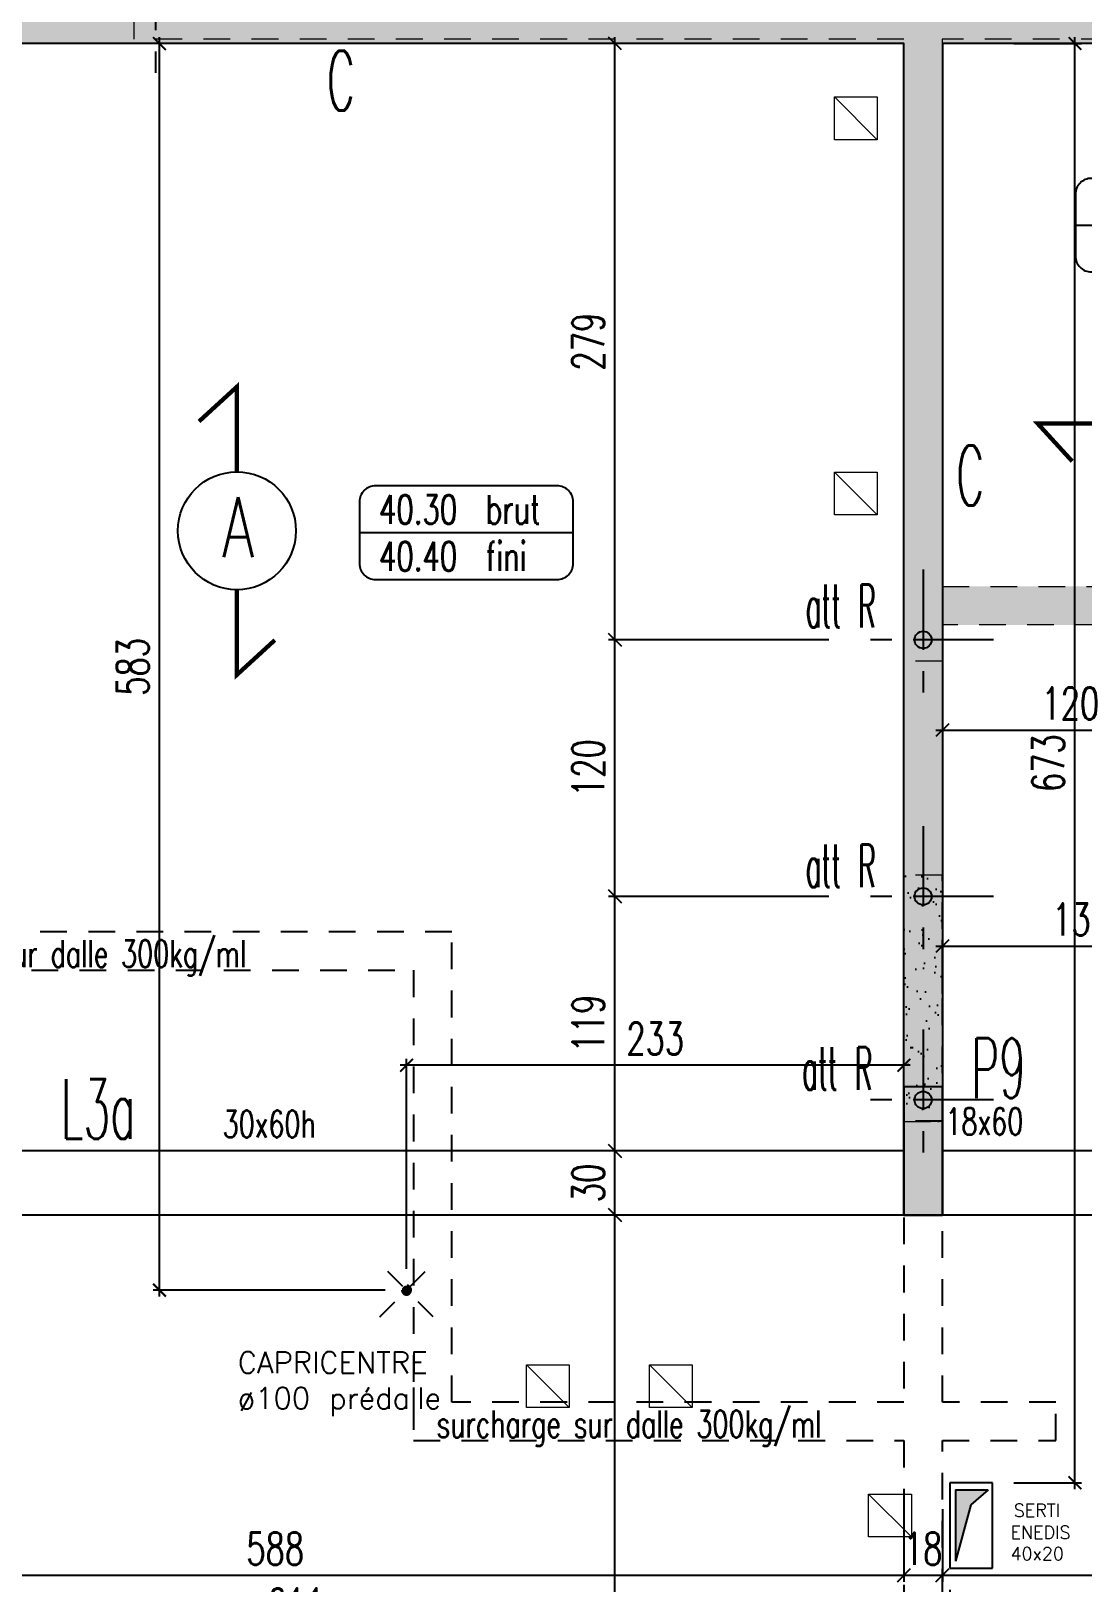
# Model space of a CAD drawing. Extents: x 308 to 787, y -199 to -146.
# Drawn here: x 383.97 to 388.89, y -172.26 to -165 of the extents above; entities that cross this region are included whole.
import ezdxf
from ezdxf.enums import TextEntityAlignment as Align

# ---------------------------------------------------------------- set-up
doc = ezdxf.new("R2010")
doc.units = 0
doc.header["$LTSCALE"] = 0.5
doc.header["$MEASUREMENT"] = 0
for name, pattern in [('AXES2', [1.125, 0.75, -0.125, 0.125, -0.125]), ('CACHE', [0.375, 0.25, -0.125]), ('CONTINU', [0]), ('DISCONTINU2', [0.375, 0.25, -0.125])]:
    doc.linetypes.add(name, pattern=pattern)
doc.layers.get('0').update_dxf_attribs({"linetype": 'CONTINUOUS'})
doc.layers.get('DEFPOINTS').update_dxf_attribs({"linetype": 'CONTINUOUS'})
doc.layers.add('00 - RESERVATIONS SPEC Plombier', color=90, linetype='CONTINUOUS', lineweight=20)
for name, color, linetype in [('_ SERTI RESERVATION', 210, 'CACHE'), ('AXES', 6, 'AXES2'), ('COTATION', 7, 'CONTINUOUS'), ('ELFOATTR', 7, 'CONTINUOUS'), ('HABILLAGE', 7, 'CONTINUOUS'), ('MURS', 3, 'CONTINUOUS'), ('PLANCHER', 7, 'CONTINUOUS'), ('POCHAGE', 254, 'CONTINUOUS'), ('POTEAUX', 1, 'CONTINUOUS'), ('POUTRES', 2, 'CONTINUOUS'), ('RAID', 1, 'CONTINUOUS'), ('RDC', 7, 'DISCONTINU2'), ('REPERAGE', 4, 'CONTINUOUS'), ('REPERE-CHAI', 4, 'CONTINUOUS'), ('REPERE-POT', 4, 'CONTINUOUS'), ('REPERE-POUT', 4, 'CONTINUOUS'), ('REPERE-RAID', 4, 'CONTINUOUS'), ('TPFI cloisonsSAAD', 4, 'CONTINUOUS')]:
    doc.layers.add(name, color=color, linetype=linetype)
doc.styles.add('ROMANS8', font='romans.shx', dxfattribs={"width": 0.7})
doc.styles.get("Standard").update_dxf_attribs({"font": 'txt.shx'})
doc.dimstyles.new('COT50 cm', dxfattribs={"dimtxt": 0.15, "dimasz": 0.06, "dimexe": 0.03, "dimexo": 0.1, "dimgap": 0.05, "dimtad": 1, "dimdec": 0, "dimlfac": 100, "dimzin": 0, "dimdsep": 46, "dimtxsty": 'ROMANS8', "dimblk1": 'OBLIQUE', "dimblk2": 'OBLIQUE', "dimsah": 1, "dimcen": 0.03, "dimdle": 0.03, "dimclrt": 1, "dimadec": 0, "dimazin": 0, "dimtfac": 1, "dimtdec": 0, "dimtmove": 0, "dimatfit": 3, "dimfxl": 0, "dimtolj": 1, "dimtzin": 0, "dimlwd": -1, "dimlwe": -1, "dimarcsym": 0})
pattern_1 = [(37.5, (-513.79323, 160.44126), (-0.004409535, 0.134877664), [0, -0.1064, 0, -0.119, 0, -0.11375]), (7.5, (-513.79323, 160.44126), (0.12388437, 0.197550225), [0, -0.0574, 0, -0.0959, 0, -0.03675]), (327.5, (-513.87933, 160.44126), (0.21798993, 0.000396134), [0, -0.035, 0, -0.126, 0, -0.1645]), (317.5, (-513.87933, 160.44126), (0.21042886, 0.06143729), [0, -0.0175, 0, -0.0826, 0, -0.0945])]

# ---------------------------------------------------------------- blocks, each defined once
blk = doc.blocks.new('139')
at = {"layer": 'HABILLAGE', "color": 7}
blk.add_line((-0.6648, 0), (0.6648, 0), dxfattribs=at)
at = {"layer": 'HABILLAGE'}
blk.add_lwpolyline([(-0.5648, -0.291), (0.5648, -0.291, 0.414214), (0.6648, -0.191), (0.6648, 0.191, 0.414214), (0.5648, 0.291), (-0.5648, 0.291, 0.414214), (-0.6648, 0.191), (-0.6648, -0.191, 0.414214)], format="xyb", close=True, dxfattribs=at)
at = {"layer": 'HABILLAGE', "color": 1, "width": 0.7}
for s, p in [('brut', (0.1215, 0.054)), ('fini', (0.1215, -0.237))]:
    blk.add_text(s, height=0.18, dxfattribs=at).set_placement(p)
for tag, p in [('NIVBRUT', (-0.5425, 0.054)), ('NIVFINI', (-0.5425, -0.237))]:
    blk.add_attdef(tag, p, '', height=0.18, dxfattribs=at)
blk = doc.blocks.new('_Oblique')
at = {"layer": 'COTATION', "color": 0, "lineweight": -2}
blk.add_line((-0.5, -0.5), (0.5, 0.5), dxfattribs=at)
blk = doc.blocks.new('*D356')
at = {"layer": 'COTATION', "color": 0, "transparency": 16777216}
for p, q in [((386.7018, -176.7613), (386.7018, -170.5111)), ((386.8963, -170.5411), (386.6718, -170.5411)), ((387.1074, -176.7313), (386.6718, -176.7313))]:
    blk.add_line(p, q, dxfattribs=at)
at = {"layer": 'DEFPOINTS', "color": 0, "transparency": 16777216}
for p in [(386.7018, -170.5411), (386.9963, -170.5411), (387.2074, -176.7313)]:
    blk.add_point(p, dxfattribs=at)
at = {"layer": 'COTATION', "color": 0, "transparency": 16777216, "xscale": 0.06, "yscale": 0.06, "zscale": 0.06}
for p, rotation in [((386.7018, -170.5411), 90), ((386.7018, -176.7313), 270)]:
    blk.add_blockref('_Oblique', p, dxfattribs=dict(at, rotation=rotation))
at = {"layer": 'COTATION', "color": 1, "transparency": 16777216, "insert": (386.5768, -173.8584), "char_height": 0.15, "attachment_point": 5, "rotation": 90, "style": 'ROMANS8'}
blk.add_mtext('\\A1;619', dxfattribs=at)
blk = doc.blocks.new('*D357')
at = {"layer": 'COTATION', "color": 0, "transparency": 16777216}
for p, q in [((386.7018, -170.5711), (386.7018, -170.2111)), ((387.0976, -170.2411), (386.6718, -170.2411)), ((386.8963, -170.5411), (386.6718, -170.5411))]:
    blk.add_line(p, q, dxfattribs=at)
at = {"layer": 'DEFPOINTS', "color": 0, "transparency": 16777216}
for p in [(386.7018, -170.2411), (387.1976, -170.2411), (386.9963, -170.5411)]:
    blk.add_point(p, dxfattribs=at)
at = {"layer": 'COTATION', "color": 0, "transparency": 16777216, "xscale": 0.06, "yscale": 0.06, "zscale": 0.06}
for p, rotation in [((386.7018, -170.2411), 90), ((386.7018, -170.5411), 270)]:
    blk.add_blockref('_Oblique', p, dxfattribs=dict(at, rotation=rotation))
at = {"layer": 'COTATION', "color": 1, "transparency": 16777216, "insert": (386.5768, -170.3911), "char_height": 0.15, "attachment_point": 5, "rotation": 90, "style": 'ROMANS8'}
blk.add_mtext('\\A1;30', dxfattribs=at)
blk = doc.blocks.new('*D358')
at = {"layer": 'COTATION', "color": 0, "transparency": 16777216}
for p, q in [((387.7018, -169.0505), (386.6718, -169.0505)), ((386.7018, -170.2711), (386.7018, -169.0205)), ((387.0976, -170.2411), (386.6718, -170.2411))]:
    blk.add_line(p, q, dxfattribs=at)
at = {"layer": 'DEFPOINTS', "color": 0, "transparency": 16777216}
for p in [(386.7018, -169.0505), (387.8136, -169.0505), (387.1976, -170.2411)]:
    blk.add_point(p, dxfattribs=at)
at = {"layer": 'COTATION', "color": 0, "transparency": 16777216, "xscale": 0.06, "yscale": 0.06, "zscale": 0.06}
for p, rotation in [((386.7018, -169.0505), 90), ((386.7018, -170.2411), 270)]:
    blk.add_blockref('_Oblique', p, dxfattribs=dict(at, rotation=rotation))
at = {"layer": 'COTATION', "color": 1, "transparency": 16777216, "insert": (386.5768, -169.6458), "char_height": 0.15, "attachment_point": 5, "rotation": 90, "style": 'ROMANS8'}
blk.add_mtext('\\A1;119', dxfattribs=at)
blk = doc.blocks.new('*D359')
at = {"layer": 'COTATION', "color": 0, "transparency": 16777216}
for p, q in [((386.7018, -169.0805), (386.7018, -167.8205)), ((387.7018, -167.8505), (386.6718, -167.8505)), ((387.7018, -169.0505), (386.6718, -169.0505))]:
    blk.add_line(p, q, dxfattribs=at)
at = {"layer": 'DEFPOINTS', "color": 0, "transparency": 16777216}
for p in [(386.7018, -167.8505), (387.8136, -167.8505), (387.8136, -169.0505)]:
    blk.add_point(p, dxfattribs=at)
at = {"layer": 'COTATION', "color": 0, "transparency": 16777216, "xscale": 0.06, "yscale": 0.06, "zscale": 0.06}
for p, rotation in [((386.7018, -167.8505), 90), ((386.7018, -169.0505), 270)]:
    blk.add_blockref('_Oblique', p, dxfattribs=dict(at, rotation=rotation))
at = {"layer": 'COTATION', "color": 1, "transparency": 16777216, "insert": (386.5768, -168.4505), "char_height": 0.15, "attachment_point": 5, "rotation": 90, "style": 'ROMANS8'}
blk.add_mtext('\\A1;120', dxfattribs=at)
blk = doc.blocks.new('*D360')
at = {"layer": 'COTATION', "color": 0, "transparency": 16777216}
for p, q in [((387.4538, -165.0613), (386.6718, -165.0613)), ((386.7018, -167.8805), (386.7018, -165.0313)), ((387.7018, -167.8505), (386.6718, -167.8505))]:
    blk.add_line(p, q, dxfattribs=at)
at = {"layer": 'DEFPOINTS', "color": 0, "transparency": 16777216}
for p in [(386.7018, -165.0613), (387.5538, -165.0613), (387.8136, -167.8505)]:
    blk.add_point(p, dxfattribs=at)
at = {"layer": 'COTATION', "color": 0, "transparency": 16777216, "xscale": 0.06, "yscale": 0.06, "zscale": 0.06}
for p, rotation in [((386.7018, -165.0613), 90), ((386.7018, -167.8505), 270)]:
    blk.add_blockref('_Oblique', p, dxfattribs=dict(at, rotation=rotation))
at = {"layer": 'COTATION', "color": 1, "transparency": 16777216, "insert": (386.5768, -166.4559), "char_height": 0.15, "attachment_point": 5, "rotation": 90, "style": 'ROMANS8'}
blk.add_mtext('\\A1;279', dxfattribs=at)
blk = doc.blocks.new('*D539')
at = {"layer": 'COTATION', "color": 0, "transparency": 16777216}
for p, q in [((390.8065, -171.2266), (390.8065, -172.2566)), ((388.2328, -171.9174), (388.2328, -172.2566)), ((390.8365, -172.2266), (388.2028, -172.2266))]:
    blk.add_line(p, q, dxfattribs=at)
at = {"layer": 'DEFPOINTS', "color": 0, "transparency": 16777216}
for p in [(390.8065, -171.095), (388.2328, -171.8174), (388.2328, -172.2266)]:
    blk.add_point(p, dxfattribs=at)
at = {"layer": 'COTATION', "color": 0, "transparency": 16777216, "xscale": 0.06, "yscale": 0.06, "zscale": 0.06, "rotation": 180}
blk.add_blockref('_Oblique', (388.2328, -172.2266), dxfattribs=at)
at = {"layer": 'COTATION', "color": 0, "transparency": 16777216, "xscale": 0.06, "yscale": 0.06, "zscale": 0.06}
blk.add_blockref('_Oblique', (390.8065, -172.2266), dxfattribs=at)
at = {"layer": 'COTATION', "color": 1, "transparency": 16777216, "insert": (389.5196, -172.1016), "char_height": 0.15, "attachment_point": 5, "style": 'ROMANS8'}
blk.add_mtext('\\A1;257', dxfattribs=at)
blk = doc.blocks.new('*D540')
at = {"layer": 'COTATION', "color": 0, "transparency": 16777216}
for p, q in [((388.0528, -171.9459), (388.0528, -172.2566)), ((388.2328, -171.9174), (388.2328, -172.2566)), ((388.2628, -172.2266), (388.0228, -172.2266))]:
    blk.add_line(p, q, dxfattribs=at)
at = {"layer": 'DEFPOINTS', "color": 0, "transparency": 16777216}
for p in [(388.2328, -171.8174), (388.0528, -171.8459), (388.0528, -172.2266)]:
    blk.add_point(p, dxfattribs=at)
at = {"layer": 'COTATION', "color": 0, "transparency": 16777216, "xscale": 0.06, "yscale": 0.06, "zscale": 0.06, "rotation": 180}
blk.add_blockref('_Oblique', (388.0528, -172.2266), dxfattribs=at)
at = {"layer": 'COTATION', "color": 0, "transparency": 16777216, "xscale": 0.06, "yscale": 0.06, "zscale": 0.06}
blk.add_blockref('_Oblique', (388.2328, -172.2266), dxfattribs=at)
at = {"layer": 'COTATION', "color": 1, "transparency": 16777216, "insert": (388.1428, -172.1016), "char_height": 0.15, "attachment_point": 5, "style": 'ROMANS8'}
blk.add_mtext('\\A1;18', dxfattribs=at)
blk = doc.blocks.new('*D541')
at = {"layer": 'COTATION', "color": 0, "transparency": 16777216}
for p, q in [((388.0528, -171.9459), (388.0528, -172.2566)), ((382.1729, -172.0955), (382.1729, -172.2566)), ((388.0828, -172.2266), (382.1429, -172.2266))]:
    blk.add_line(p, q, dxfattribs=at)
at = {"layer": 'DEFPOINTS', "color": 0, "transparency": 16777216}
for p in [(388.0528, -171.8459), (382.1729, -171.9955), (382.1729, -172.2266)]:
    blk.add_point(p, dxfattribs=at)
at = {"layer": 'COTATION', "color": 0, "transparency": 16777216, "xscale": 0.06, "yscale": 0.06, "zscale": 0.06, "rotation": 180}
blk.add_blockref('_Oblique', (382.1729, -172.2266), dxfattribs=at)
at = {"layer": 'COTATION', "color": 0, "transparency": 16777216, "xscale": 0.06, "yscale": 0.06, "zscale": 0.06}
blk.add_blockref('_Oblique', (388.0528, -172.2266), dxfattribs=at)
at = {"layer": 'COTATION', "color": 1, "transparency": 16777216, "insert": (385.1128, -172.1016), "char_height": 0.15, "attachment_point": 5, "style": 'ROMANS8'}
blk.add_mtext('\\A1;588', dxfattribs=at)
blk = doc.blocks.new('*D605')
at = {"layer": 'COTATION', "color": 0, "transparency": 16777216}
for p, q in [((388.2028, -169.2834), (389.5602, -169.2834)), ((388.2328, -169.5063), (388.2328, -169.2534)), ((389.5302, -169.4163), (389.5302, -169.2534))]:
    blk.add_line(p, q, dxfattribs=at)
at = {"layer": 'DEFPOINTS', "color": 0, "transparency": 16777216}
for p in [(389.5302, -169.2834), (389.5302, -169.5163), (388.2328, -169.6063)]:
    blk.add_point(p, dxfattribs=at)
at = {"layer": 'COTATION', "color": 0, "transparency": 16777216, "xscale": 0.06, "yscale": 0.06, "zscale": 0.06, "rotation": 180}
blk.add_blockref('_Oblique', (388.2328, -169.2834), dxfattribs=at)
at = {"layer": 'COTATION', "color": 0, "transparency": 16777216, "xscale": 0.06, "yscale": 0.06, "zscale": 0.06}
blk.add_blockref('_Oblique', (389.5302, -169.2834), dxfattribs=at)
at = {"layer": 'COTATION', "color": 1, "transparency": 16777216, "insert": (388.8815, -169.1584), "char_height": 0.15, "attachment_point": 5, "style": 'ROMANS8'}
blk.add_mtext('\\A1;130', dxfattribs=at)
blk = doc.blocks.new('*D609')
at = {"layer": 'COTATION', "color": 0, "transparency": 16777216}
for p, q in [((388.2328, -168.2595), (388.2328, -168.3031)), ((389.4297, -168.2595), (389.4297, -168.3031)), ((388.2028, -168.2731), (389.4597, -168.2731))]:
    blk.add_line(p, q, dxfattribs=at)
at = {"layer": 'DEFPOINTS', "color": 0, "transparency": 16777216}
for p in [(388.2328, -168.1595), (389.4297, -168.1595), (389.4297, -168.2731)]:
    blk.add_point(p, dxfattribs=at)
at = {"layer": 'COTATION', "color": 0, "transparency": 16777216, "xscale": 0.06, "yscale": 0.06, "zscale": 0.06, "rotation": 180}
blk.add_blockref('_Oblique', (388.2328, -168.2731), dxfattribs=at)
at = {"layer": 'COTATION', "color": 0, "transparency": 16777216, "xscale": 0.06, "yscale": 0.06, "zscale": 0.06}
blk.add_blockref('_Oblique', (389.4297, -168.2731), dxfattribs=at)
at = {"layer": 'COTATION', "color": 1, "transparency": 16777216, "insert": (388.8312, -168.1481), "char_height": 0.15, "attachment_point": 5, "style": 'ROMANS8'}
blk.add_mtext('\\A1;120', dxfattribs=at)
blk = doc.blocks.new('A$C6B096A38')
at = {"layer": 'POCHAGE'}
h = blk.add_hatch(dxfattribs=at)
h.set_pattern_fill('AR-SAND', color=0, scale=0.07)
h.set_pattern_definition(pattern_1)
h.paths.add_polyline_path([(43.5138, -7.1593), (42.1366, -7.1593), (42.1366, -4.6), (44.7104, -4.6), (44.7104, -9.075), (44.8905, -9.075), (44.8905, -4.6), (50.7938, -4.6), (50.7938, -9.28), (50.9738, -9.28), (50.9738, -4.6), (54.6925, -4.6), (54.6924, -7.3053), (54.8725, -7.3053), (54.8725, -4.62), (57.6737, -4.62), (57.6737, -11.185), (57.8734, -11.185), (57.8738, -4.42), (38.3569, -4.42), (38.3569, -4.6), (41.9566, -4.6), (41.9566, -7.5093), (42.1366, -7.5093), (42.1366, -7.3393), (43.3338, -7.3393), (43.3338, -9.075), (43.5138, -9.075)])
h = blk.add_hatch(dxfattribs=at)
h.set_pattern_fill('AR-SAND', color=0, scale=0.07)
h.set_pattern_definition(pattern_1)
h.paths.add_polyline_path([(42.1366, -8.5093), (41.9566, -8.5093), (41.9566, -9.6614), (42.1366, -9.6614)])
at = {"layer": 'AXES', "color": 1}
for p, q in [((38.4568, -4.1819), (38.4568, -4.8397)), ((42.0466, -7.0804), (42.0466, -7.7381)), ((42.3755, -7.4093), (41.7177, -7.4093)), ((42.0466, -8.2804), (42.0466, -8.9381)), ((42.3755, -8.6093), (41.7177, -8.6093)), ((42.0466, -9.2325), (42.0466, -9.8902)), ((42.3755, -9.5614), (41.7177, -9.5614))]:
    blk.add_line(p, q, dxfattribs=at)
at = {"layer": 'RAID'}
for centre in [(42.0466, -7.4093), (42.0466, -8.6093), (42.0466, -9.5614)]:
    blk.add_circle(centre, 0.04, dxfattribs=at)
at = {"layer": 'RDC', "linetype": 'CACHE', "lineweight": 15}
blk.add_lwpolyline([(50.7938, -4.6), (44.8905, -4.6), (44.8905, -9.255), (44.6898, -9.255), (44.6898, -9.075), (44.7104, -9.075), (44.7104, -4.6), (42.1366, -4.6), (42.1366, -7.1593), (43.5138, -7.1593), (43.5138, -9.075), (43.5348, -9.075), (43.5348, -9.255), (43.3338, -9.255), (43.3338, -7.3393), (42.1366, -7.3393), (42.1366, -7.5093), (41.9566, -7.5093), (41.9566, -4.6), (38.3569, -4.6), (38.3569, -4.42), (57.8738, -4.42)], dxfattribs=at)
blk.add_lwpolyline([(42.1366, -8.5093), (41.9566, -8.5093), (41.9566, -9.6614), (42.1366, -9.6614)], close=True, dxfattribs=at)
blk = doc.blocks.new('Ldouille')
h = blk.add_hatch(color=256)
h.dxf.hatch_style = 1
h.paths.add_polyline_path([(8.8, 0, 1), (-8.8, 0, 1)])
for p, q in [((-50, 50), (50, -50)), ((50, 50), (-50, -50))]:
    blk.add_line(p, q)
blk.add_circle((0, 0), 8.82)
at = {"layer": 'ELFOATTR', "flags": 11}
for tag, p in [('LUM', (45.3, -4.4, 0)), ('NOM', (45.3, -21.2, 0))]:
    blk.add_attdef(tag, p, '', height=10, dxfattribs=at)
blk = doc.blocks.new('_ArchTick')
at = {"color": 0, "linetype": 'ByBlock', "const_width": 0.15}
blk.add_lwpolyline([(-0.5, -0.5), (0.5, 0.5)], dxfattribs=at)
blk = doc.blocks.new('*D1098')
at = {"layer": '_ SERTI RESERVATION', "color": 0, "linetype": 'CONTINU', "transparency": 16777216}
for p, q in [((385.6268, -165.0613), (384.5416, -165.0613)), ((384.5716, -170.9224), (384.5716, -165.0313)), ((385.6268, -170.8924), (384.5416, -170.8924))]:
    blk.add_line(p, q, dxfattribs=at)
at = {"layer": 'DEFPOINTS', "color": 0, "linetype": 'CONTINU', "transparency": 16777216}
for p in [(384.5716, -165.0613), (385.7268, -165.0613), (385.7268, -170.8924)]:
    blk.add_point(p, dxfattribs=at)
at = {"layer": '_ SERTI RESERVATION', "color": 0, "linetype": 'CONTINU', "transparency": 16777216, "xscale": 0.06, "yscale": 0.06, "zscale": 0.06}
for p, rotation in [((384.5716, -165.0613), 90), ((384.5716, -170.8924), 270)]:
    blk.add_blockref('_ArchTick', p, dxfattribs=dict(at, rotation=rotation))
at = {"layer": '_ SERTI RESERVATION', "linetype": 'CONTINU', "transparency": 16777216, "insert": (384.4466, -167.9768), "char_height": 0.15, "attachment_point": 5, "rotation": 90, "style": 'ROMANS8'}
blk.add_mtext('\\A1;583', dxfattribs=at)
blk = doc.blocks.new('*D1099')
at = {"layer": '_ SERTI RESERVATION', "color": 0, "linetype": 'CONTINU', "transparency": 16777216}
for p, q in [((388.0828, -169.8406), (385.6968, -169.8406)), ((385.7268, -170.7924), (385.7268, -169.8106)), ((388.0528, -169.9026), (388.0528, -169.8106))]:
    blk.add_line(p, q, dxfattribs=at)
at = {"layer": 'DEFPOINTS', "color": 0, "linetype": 'CONTINU', "transparency": 16777216}
for p in [(385.7268, -169.8406), (388.0528, -170.0026), (385.7268, -170.8924)]:
    blk.add_point(p, dxfattribs=at)
at = {"layer": '_ SERTI RESERVATION', "color": 0, "linetype": 'CONTINU', "transparency": 16777216, "xscale": 0.06, "yscale": 0.06, "zscale": 0.06, "rotation": 180}
blk.add_blockref('_ArchTick', (385.7268, -169.8406), dxfattribs=at)
at = {"layer": '_ SERTI RESERVATION', "color": 0, "linetype": 'CONTINU', "transparency": 16777216, "xscale": 0.06, "yscale": 0.06, "zscale": 0.06}
blk.add_blockref('_ArchTick', (388.0528, -169.8406), dxfattribs=at)
at = {"layer": '_ SERTI RESERVATION', "linetype": 'CONTINU', "transparency": 16777216, "insert": (386.8898, -169.7156), "char_height": 0.15, "attachment_point": 5, "style": 'ROMANS8'}
blk.add_mtext('\\A1;233', dxfattribs=at)
blk = doc.blocks.new('*D1100')
at = {"layer": '_ SERTI RESERVATION', "color": 0, "linetype": 'CONTINU', "transparency": 16777216}
for p, q in [((388.5673, -165.0613), (388.8828, -165.0613)), ((388.8528, -171.8234), (388.8528, -165.0313)), ((388.5673, -171.7934), (388.8828, -171.7934))]:
    blk.add_line(p, q, dxfattribs=at)
at = {"layer": 'DEFPOINTS', "color": 0, "linetype": 'CONTINU', "transparency": 16777216}
for p in [(388.4673, -165.0613), (388.8528, -165.0613), (388.4673, -171.7934)]:
    blk.add_point(p, dxfattribs=at)
at = {"layer": '_ SERTI RESERVATION', "color": 0, "linetype": 'CONTINU', "transparency": 16777216, "xscale": 0.06, "yscale": 0.06, "zscale": 0.06}
for p, rotation in [((388.8528, -165.0613), 90), ((388.8528, -171.7934), 270)]:
    blk.add_blockref('_ArchTick', p, dxfattribs=dict(at, rotation=rotation))
at = {"layer": '_ SERTI RESERVATION', "linetype": 'CONTINU', "transparency": 16777216, "insert": (388.7278, -168.4274), "char_height": 0.15, "attachment_point": 5, "rotation": 90, "style": 'ROMANS8'}
blk.add_mtext('\\A1;673', dxfattribs=at)
blk = doc.blocks.new('*D1101')
at = {"layer": '_ SERTI RESERVATION', "color": 0, "linetype": 'CONTINU', "transparency": 16777216}
for p, q in [((382.153, -172.2934), (382.153, -172.5176)), ((388.2673, -172.2934), (388.2673, -172.5176)), ((388.2973, -172.4876), (382.123, -172.4876))]:
    blk.add_line(p, q, dxfattribs=at)
at = {"layer": 'DEFPOINTS', "color": 0, "linetype": 'CONTINU', "transparency": 16777216}
for p in [(382.153, -172.1934), (388.2673, -172.1934), (382.153, -172.4876)]:
    blk.add_point(p, dxfattribs=at)
at = {"layer": '_ SERTI RESERVATION', "color": 0, "linetype": 'CONTINU', "transparency": 16777216, "xscale": 0.06, "yscale": 0.06, "zscale": 0.06, "rotation": 180}
blk.add_blockref('_ArchTick', (382.153, -172.4876), dxfattribs=at)
at = {"layer": '_ SERTI RESERVATION', "color": 0, "linetype": 'CONTINU', "transparency": 16777216, "xscale": 0.06, "yscale": 0.06, "zscale": 0.06}
blk.add_blockref('_ArchTick', (388.2673, -172.4876), dxfattribs=at)
at = {"layer": '_ SERTI RESERVATION', "linetype": 'CONTINU', "transparency": 16777216, "insert": (385.2101, -172.3626), "char_height": 0.15, "attachment_point": 5, "style": 'ROMANS8'}
blk.add_mtext('\\A1;611', dxfattribs=at)

msp = doc.modelspace()

# ---------------------------------------------------------------- hatches: boundary and pattern name
at = {"layer": '_ SERTI RESERVATION', "linetype": 'ByBlock'}
h = msp.add_hatch(color=256, dxfattribs=at)
h.dxf.hatch_style = 1
h.paths.add_polyline_path([(388.3664, -171.8973), (388.4473, -171.8269), (388.2948, -171.8269), (388.2948, -172.1594)])
h = msp.add_hatch(color=256, dxfattribs=at)
h.dxf.hatch_style = 1
h.paths.add_polyline_path([(388.3664, -171.8973), (388.4473, -171.8269), (388.2948, -171.8269), (388.2948, -172.1594)])
at = {"layer": 'POCHAGE'}
h = msp.add_hatch(color=256, dxfattribs=at)
h.dxf.hatch_style = 1
edge = h.paths.add_edge_path(flags=16)
edge.add_arc((396.9697, -164.9585), 0.04, 0, 360)
edge = h.paths.add_edge_path(flags=16)
edge.add_arc((400.8684, -164.9598), 0.04, 0, 360)
edge = h.paths.add_edge_path(flags=16)
edge.add_arc((400.8684, -167.5416), 0.04, 0, 360)
edge = h.paths.add_edge_path(flags=16)
edge.add_arc((402.3696, -166.5416), 0.04, 0, 360)
edge = h.paths.add_edge_path(flags=16)
edge.add_arc((402.3667, -167.5416), 0.04, 0, 360)
edge = h.paths.add_edge_path(flags=16)
edge.add_arc((403.8697, -164.9598), 0.04, 0, 360)
edge = h.paths.add_edge_path(flags=16)
edge.add_arc((402.3663, -168.586), 0.04, 0, 360)
edge = h.paths.add_edge_path(flags=16)
edge.add_arc((400.8684, -171.5263), 0.04, 0, 360)
edge = h.paths.add_edge_path(flags=16)
edge.add_arc((402.4647, -171.5268), 0.04, 0, 360)
edge = h.paths.add_edge_path(flags=16)
edge.add_arc((390.8965, -164.9575), 0.04, 0, 360)
edge = h.paths.add_edge_path(flags=16)
edge.add_arc((403.8897, -171.5263), 0.04, 0, 360)
edge = h.paths.add_edge_path(flags=16)
edge.add_arc((388.1428, -164.957), 0.04, 0, 360)
edge = h.paths.add_edge_path(flags=16)
edge.add_arc((382.0807, -164.9559), 0.04, 0, 360)
edge = h.paths.add_edge_path(flags=16)
edge.add_arc((382.0811, -162.7541), 0.04, 0, 360)
h.paths.add_polyline_path([(400.9684, -167.4516), (400.9687, -167.4516), (400.9687, -165.0612), (400.9687, -165.0613), (403.7696, -165.0613), (403.7696, -169.9609), (402.4592, -169.9609), (402.4592, -169.8409), (402.2793, -169.8409), (402.2793, -170.141), (403.7696, -170.141), (403.7696, -171.6263), (403.969, -171.6263), (403.969, -171.621), (403.9699, -164.8613), (382.173, -164.8613), (382.1728, -162.6513), (375.273, -162.6513), (375.273, -162.8513), (381.973, -162.8513), (381.9728, -169.9414), (382.1728, -169.9413), (382.173, -165.0613), (388.0528, -165.0613), (388.0528, -169.9412), (388.2328, -169.9412), (388.2328, -165.0613), (390.8066, -165.0613), (390.8065, -169.9412), (390.9866, -169.9412), (390.9866, -165.0613), (396.8899, -165.0613), (396.8899, -170.9414), (397.0699, -170.9414), (397.0699, -165.0613), (400.7886, -165.0614), (400.7886, -171.6264), (402.5637, -171.6263), (402.5637, -171.4463), (400.9687, -171.4463), (400.9687, -167.6316), (400.9684, -167.6316)])
h.paths.add_polyline_path([(402.2763, -167.4516), (402.2763, -167.6317), (402.2767, -167.6317), (402.2766, -168.685), (402.4566, -168.685), (402.4566, -166.4416), (402.2767, -166.4416), (402.2767, -167.4516)])
at = {"layer": 'POTEAUX'}
h = msp.add_hatch(color=256, dxfattribs=at)
h.dxf.hatch_style = 1
h.paths.add_polyline_path([(388.2328, -169.9412), (388.0528, -169.9412), (388.0528, -170.5412), (388.2328, -170.5412)])

# ---------------------------------------------------------------- linework, layer by layer
at = {"layer": '00 - RESERVATIONS SPEC Plombier', "color": 100}
for p, q in [((387.7279, -165.3113), (387.9279, -165.5113)), ((387.7279, -167.0663), (387.9279, -167.2663)), ((386.2879, -171.2413), (386.4879, -171.4413)), ((386.8629, -171.2413), (387.0629, -171.4413)), ((387.8879, -171.8463), (388.0879, -172.0463))]:
    msp.add_line(p, q, dxfattribs=at)
for points in [[(387.7279, -165.3113), (387.9279, -165.3113), (387.9279, -165.5113), (387.7279, -165.5113)], [(387.7279, -167.0663), (387.9279, -167.0663), (387.9279, -167.2663), (387.7279, -167.2663)], [(386.2879, -171.2413), (386.4879, -171.2413), (386.4879, -171.4413), (386.2879, -171.4413)], [(386.8629, -171.2413), (387.0629, -171.2413), (387.0629, -171.4413), (386.8629, -171.4413)], [(387.8879, -171.8463), (388.0879, -171.8463), (388.0879, -172.0463), (387.8879, -172.0463)]]:
    msp.add_lwpolyline(points, close=True, dxfattribs=at)
at = {"layer": '_ SERTI RESERVATION', "linetype": 'ByBlock'}
for p, q in [((388.2673, -171.7934), (388.2673, -172.1934)), ((388.4673, -171.7934), (388.2673, -171.7934)), ((388.2673, -171.7934), (388.2673, -172.1934)), ((388.4673, -171.7934), (388.2673, -171.7934)), ((388.4673, -172.1934), (388.4673, -171.7934)), ((388.4673, -172.1934), (388.4673, -171.7934)), ((388.2948, -171.8269), (388.2948, -172.1594)), ((388.2948, -171.8269), (388.4473, -171.8269)), ((388.2948, -171.8269), (388.2948, -172.1594)), ((388.2948, -171.8269), (388.4473, -171.8269)), ((388.3664, -171.8973), (388.2948, -172.1594)), ((388.3664, -171.8973), (388.2948, -172.1594)), ((388.4473, -171.8269), (388.3664, -171.8973)), ((388.4473, -171.8269), (388.3664, -171.8973)), ((388.2673, -172.1934), (388.4673, -172.1934)), ((388.2673, -172.1934), (388.4673, -172.1934))]:
    msp.add_line(p, q, dxfattribs=at)
at = {"layer": 'MURS'}
msp.add_lwpolyline([(396.8899, -165.0613), (390.9866, -165.0613), (390.9866, -170.5412), (390.8064, -170.5412), (390.8066, -165.0613), (388.2328, -165.0613), (388.2328, -170.5412), (388.0528, -170.5412), (388.0528, -165.0613), (382.173, -165.0613), (382.1728, -170.5409), (381.9728, -170.5409), (381.973, -162.8513), (375.073, -162.8513)], dxfattribs=at)
at = {"layer": 'PLANCHER', "color": 1, "const_width": 0.02}
for points in [[(384.9338, -167.0646), (384.9338, -166.6665), (384.7566, -166.8288)], [(389.0758, -166.838), (388.6777, -166.838), (388.84, -167.0152)], [(384.9338, -167.6159), (384.9338, -168.014), (385.111, -167.8517)]]:
    msp.add_lwpolyline(points, dxfattribs=at)
at = {"layer": 'PLANCHER', "color": 1}
msp.add_circle((384.9338, -167.3402), 0.2757, dxfattribs=at)
at = {"layer": 'POTEAUX'}
msp.add_lwpolyline([(388.2328, -169.9412), (388.0528, -169.9412), (388.0528, -170.5412), (388.2328, -170.5412)], close=True, dxfattribs=at)
at = {"layer": 'POUTRES'}
for p, q in [((388.0528, -170.2412), (382.1728, -170.2409)), ((390.8065, -170.2413), (388.2328, -170.2412)), ((396.8899, -170.5416), (382.1728, -170.5409))]:
    msp.add_line(p, q, dxfattribs=at)
at = {"layer": 'TPFI cloisonsSAAD', "linetype": 'CACHE'}
msp.add_lwpolyline([(382.173, -169.3963), (385.759, -169.3963), (385.759, -171.5963), (388.0525, -171.5963), (388.0525, -175.8763), (390.9866, -175.8763), (390.9866, -171.5963), (396.8897, -171.5963), (396.8897, -171.4163), (390.2768, -171.4163), (390.2768, -171.5963), (390.8065, -171.5963), (390.8065, -175.6963), (388.2328, -175.6963), (388.2328, -171.5963), (388.763, -171.5963), (388.763, -171.4163), (388.2328, -171.4163), (388.2328, -170.1026), (388.0525, -170.1026), (388.0525, -171.4163), (385.939, -171.4163), (385.939, -169.2163), (382.1728, -169.2163)], dxfattribs=at)

# ---------------------------------------------------------------- block references
at = {"layer": '_ SERTI RESERVATION', "xscale": -0.002500000019839044, "yscale": 0.002500000019839044, "zscale": 0.003999999999999999, "rotation": 180}
msp.add_blockref('Ldouille', (385.7268, -170.8924), dxfattribs=at)
at = {"layer": 'HABILLAGE', "color": 1, "xscale": 0.7521624, "yscale": 0.7521624, "zscale": 0.7521624}
for p in [(389.3549, -165.9107), (386.0065, -167.349)]:
    msp.add_blockref('139', p, dxfattribs=at).add_auto_attribs({'NIVBRUT': '40.30', 'NIVFINI': '40.40'})
at = {"layer": 'RDC'}
msp.add_blockref('A$C6B096A38', (346.0959, -160.4413), dxfattribs=at)

# ---------------------------------------------------------------- texts
at = {"layer": '_ SERTI RESERVATION', "linetype": 'ByBlock', "attachment_point": 1}
for s, width, gutter_width, insert, char_height in [('CAPRICENTRE\\Pø100 prédalle', 1.472691, 7.9227, (384.9379, -171.181), 0.1), ('SERTI', 0.355054, 1, (388.5668, -171.8919), 0.06), ('ENEDIS\\P40x20', 0.355054, 1, (388.5517, -171.9949), 0.06)]:
    msp.add_mtext_dynamic_manual_height_columns(s, width=width, gutter_width=gutter_width, heights=[0], dxfattribs=dict(at, insert=insert, char_height=char_height))
at = {"layer": 'PLANCHER', "color": 1, "width": 0.7}
msp.add_text('A', height=0.28, dxfattribs=at).set_placement((384.9402, -167.3237), align=Align.MIDDLE)
at = {"layer": 'REPERAGE', "color": 1, "style": 'ROMANS8', "width": 0.7}
for s, p in [('surcharge sur dalle 300kg/ml', (383.1772, -169.381)), (' 30x60h', (384.8072, -170.1776)), ('surcharge sur dalle 300kg/ml', (385.8673, -171.581))]:
    msp.add_text(s, height=0.125, dxfattribs=at).set_placement(p)
at = {"layer": 'REPERE-CHAI', "color": 4, "width": 0.519}
for p in [(385.355, -165.3751), (388.2979, -167.2215)]:
    msp.add_text('C', height=0.28, dxfattribs=at).set_placement(p)
at = {"layer": 'REPERE-POT', "color": 4, "width": 0.519}
msp.add_text('P9', height=0.28, dxfattribs=at).set_placement((388.3674, -169.9939))
at = {"layer": 'REPERE-POT', "color": 1, "style": 'ROMANS8', "width": 0.7}
msp.add_text('18x60', height=0.125, dxfattribs=at).set_placement((388.2472, -170.1654))
at = {"layer": 'REPERE-POUT', "width": 0.519}
msp.add_text('L3a', height=0.28, dxfattribs=at).set_placement((384.1109, -170.1853))
at = {"layer": 'REPERE-RAID', "color": 4, "width": 0.45}
for p in [(387.5937, -167.7923), (387.5937, -169.008), (387.5775, -169.9556)]:
    msp.add_text('att R', height=0.2, dxfattribs=at).set_placement(p)

# ---------------------------------------------------------------- dimensions: what is measured, and where the dimension line sits
at = {"layer": '_ SERTI RESERVATION', "linetype": 'CONTINU'}
for base, p1, p2, picture, middle in [((384.5716, -165.0613), (385.7268, -170.8924), (385.7268, -165.0613), '*D1098', (384.4466, -167.9768)), ((388.8528, -165.0613), (388.4673, -171.7934), (388.4673, -165.0613), '*D1100', (388.7278, -168.4274))]:
    dim = msp.add_linear_dim(base=base, p1=p1, p2=p2, angle=90, dimstyle='COT50 cm', override={"dimblk": 'ArchTick', "dimsah": 0, "dimclrt": 256, "dimfxl": 3}, dxfattribs=at)
    dim.commit()
    dim.dimension.update_dxf_attribs({"geometry": picture, "text_midpoint": middle})
for base, p1, p2, picture, middle in [((385.7268, -169.8406), (388.0528, -170.0026), (385.7268, -170.8924), '*D1099', (386.8898, -169.7156)), ((382.153, -172.4876), (388.2673, -172.1934), (382.153, -172.1934), '*D1101', (385.2101, -172.3626))]:
    dim = msp.add_linear_dim(base=base, p1=p1, p2=p2, dimstyle='COT50 cm', override={"dimblk": 'ArchTick', "dimsah": 0, "dimclrt": 256, "dimfxl": 3}, dxfattribs=at)
    dim.commit()
    dim.dimension.update_dxf_attribs({"geometry": picture, "text_midpoint": middle})
at = {"layer": 'COTATION'}
for base, p1, p2, picture, middle in [((386.7018, -165.0613), (387.8136, -167.8505), (387.5538, -165.0613), '*D360', (386.5768, -166.4559)), ((386.7018, -167.8505), (387.8136, -169.0505), (387.8136, -167.8505), '*D359', (386.5768, -168.4505)), ((386.7018, -169.0505), (387.1976, -170.2411), (387.8136, -169.0505), '*D358', (386.5768, -169.6458)), ((386.7018, -170.2411), (386.9963, -170.5411), (387.1976, -170.2411), '*D357', (386.5768, -170.3911))]:
    dim = msp.add_linear_dim(base=base, p1=p1, p2=p2, angle=90, dimstyle='COT50 cm', override={"dimtmove": 1}, dxfattribs=at)
    dim.commit()
    dim.dimension.update_dxf_attribs({"geometry": picture, "text_midpoint": middle})
dim = msp.add_linear_dim(base=(389.4297, -168.2731), p1=(388.2328, -168.1595), p2=(389.4297, -168.1595), dimstyle='COT50 cm', dxfattribs=at)
dim.commit()
dim.dimension.update_dxf_attribs({"geometry": '*D609', "text_midpoint": (388.8312, -168.1481)})
for base, p1, p2, picture, middle in [((389.5302, -169.2834), (388.2328, -169.6063), (389.5302, -169.5163), '*D605', (388.8815, -169.1584)), ((388.2328, -172.2266), (390.8065, -171.095), (388.2328, -171.8174), '*D539', (389.5196, -172.1016)), ((382.1729, -172.2266), (388.0528, -171.8459), (382.1729, -171.9955), '*D541', (385.1128, -172.1016))]:
    dim = msp.add_linear_dim(base=base, p1=p1, p2=p2, dimstyle='COT50 cm', override={"dimtmove": 1}, dxfattribs=at)
    dim.commit()
    dim.dimension.update_dxf_attribs({"geometry": picture, "text_midpoint": middle})
dim = msp.add_linear_dim(base=(386.7018, -170.5411), p1=(387.2074, -176.7313), p2=(386.9963, -170.5411), angle=90, dimstyle='COT50 cm', override={"dimtmove": 1}, dxfattribs=at)
dim.commit()
dim.dimension.update_dxf_attribs({"geometry": '*D356', "text_midpoint": (386.7018, -173.8584), "dimtype": 160})
dim = msp.add_linear_dim(base=(388.0528, -172.2266), p1=(388.2328, -171.8174), p2=(388.0528, -171.8459), dimstyle='COT50 cm', override={"dimtmove": 1}, dxfattribs=at)
dim.commit()
dim.dimension.update_dxf_attribs({"geometry": '*D540', "text_midpoint": (388.1428, -172.2266), "dimtype": 160})

doc.saveas('drawing.dxf')
